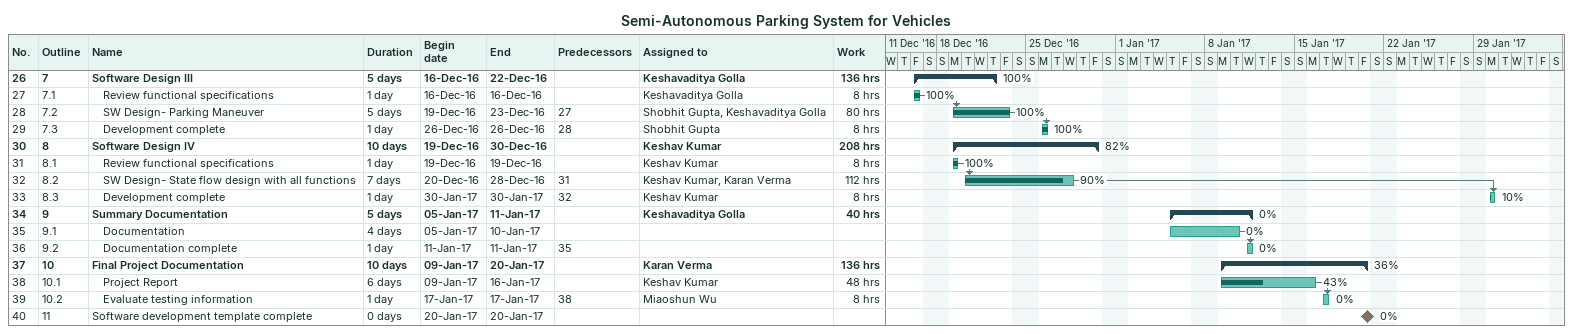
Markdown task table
Semi-Autonomous Parking System for Vehicles

| ID | WBS | Task | Duration | Start | Finish | Predecessors | Resources | % complete | Work (h) |
|---|---|---|---|---|---|---|---|---|---|
| 26 | 7 | **Software Design III** | 5d | 2016-12-16 | 2016-12-22 |  | Keshavaditya Golla | 100 | 136 |
| 27 | 7.1 | Review functional specifications | 1d | 2016-12-16 | 2016-12-16 |  | Keshavaditya Golla | 100 | 8 |
| 28 | 7.2 | SW Design- Parking Maneuver | 5d | 2016-12-19 | 2016-12-23 | 27 | Shobhit Gupta, Keshavaditya Golla | 100 | 80 |
| 29 | 7.3 | Development complete | 1d | 2016-12-26 | 2016-12-26 | 28 | Shobhit Gupta | 100 | 8 |
| 30 | 8 | **Software Design IV** | 10d | 2016-12-19 | 2016-12-30 |  | Keshav Kumar | 82 | 208 |
| 31 | 8.1 | Review functional specifications | 1d | 2016-12-19 | 2016-12-19 |  | Keshav Kumar | 100 | 8 |
| 32 | 8.2 | SW Design- State flow design with all functions | 7d | 2016-12-20 | 2016-12-28 | 31 | Keshav Kumar, Karan Verma | 90 | 112 |
| 33 | 8.3 | Development complete | 1d | 2017-01-30 | 2017-01-30 | 32 | Keshav Kumar | 10 | 8 |
| 34 | 9 | **Summary Documentation** | 5d | 2017-01-05 | 2017-01-11 |  | Keshavaditya Golla | 0 | 40 |
| 35 | 9.1 | Documentation | 4d | 2017-01-05 | 2017-01-10 |  |  | 0 |  |
| 36 | 9.2 | Documentation complete | 1d | 2017-01-11 | 2017-01-11 | 35 |  | 0 |  |
| 37 | 10 | **Final Project Documentation** | 10d | 2017-01-09 | 2017-01-20 |  | Karan Verma | 36 | 136 |
| 38 | 10.1 | Project Report | 6d | 2017-01-09 | 2017-01-16 |  | Keshav Kumar | 43 | 48 |
| 39 | 10.2 | Evaluate testing information | 1d | 2017-01-17 | 2017-01-17 | 38 | Miaoshun Wu | 0 | 8 |
| 40 | 11 | Software development template complete | 0d | 2017-01-20 | 2017-01-20 |  |  | 0 |  |
